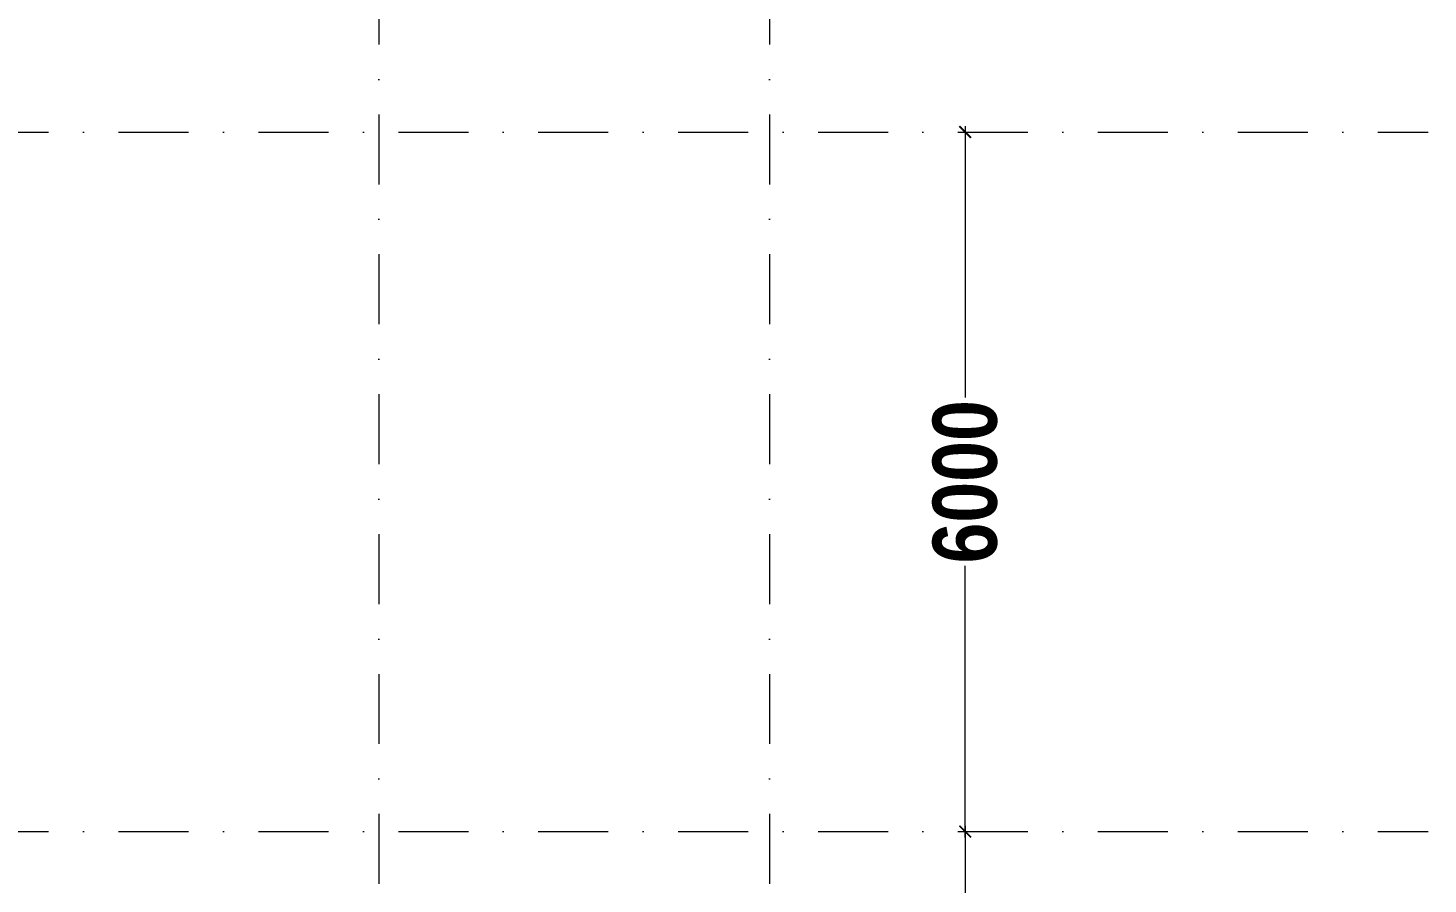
# Model space of a CAD drawing. Header units: millimetres. Extents: x -3092162 to 4513894, y -12317808 to 1849994.
# Drawn here: x -379345 to -367335, y -5820431 to -5813089 of the extents above; entities that cross this region are included whole.
import ezdxf

# ---------------------------------------------------------------- set-up
doc = ezdxf.new("R2010")
doc.units = ezdxf.units.MM
doc.header["$LTSCALE"] = 2
doc.header["$MEASUREMENT"] = 0
doc.linetypes.add('DASHDOT', pattern=[1, 0.5, -0.25, 0, -0.25])
doc.layers.add('D DIM', color=250, linetype='Continuous', lineweight=9)
doc.layers.add('GRID', color=251, linetype='DASHDOT', lineweight=5)
doc.styles.add('COLOUMNN DIM', font='ARIALNB.TTF', dxfattribs={"height": 550})

# ---------------------------------------------------------------- blocks, each defined once
blk = doc.blocks.new('_ArchTick')
at = {"color": 0, "linetype": 'ByBlock', "const_width": 0.15}
blk.add_lwpolyline([(-0.5, -0.5), (0.5, 0.5)], dxfattribs=at)

msp = doc.modelspace()

# ---------------------------------------------------------------- linework, layer by layer
at = {"layer": 'D DIM', "ltscale": 100}
for p, q in [((-371355, -5813981.2), (-371255, -5813981.2)), ((-371305, -5813931.2), (-371305, -5816259.1)), ((-371305, -5820031.2), (-371305, -5817703.3)), ((-371355, -5819981.2), (-371255, -5819981.2)), ((-371355, -5819981.2), (-371255, -5819981.2)), ((-371305, -5819931.2), (-371305, -5820757.6))]:
    msp.add_line(p, q, dxfattribs=at)
at = {"layer": 'GRID', "color": 5, "ltscale": 600}
for p, q in [((-376334.3, -5807829.3), (-376334.3, -5892623.2)), ((-372984.3, -5807829.3), (-372984.3, -5892623.2))]:
    msp.add_line(p, q, dxfattribs=at)
at = {"layer": 'GRID', "color": 6, "ltscale": 600}
for p, q in [((-460174.2, -5813981.2), (-367334.7, -5813981.2)), ((-460174.2, -5819981.2), (-367334.7, -5819981.2))]:
    msp.add_line(p, q, dxfattribs=at)

# ---------------------------------------------------------------- block references
at = {"layer": 'D DIM', "ltscale": 100, "xscale": 100, "yscale": 100, "zscale": 100}
for p, rotation in [((-371305, -5813981.2), 90), ((-371305, -5819981.2), 90), ((-371305, -5819981.2), 270)]:
    msp.add_blockref('_ArchTick', p, dxfattribs=dict(at, rotation=rotation))

# ---------------------------------------------------------------- texts
at = {"layer": 'D DIM', "ltscale": 100, "insert": (-371305, -5816981.2), "char_height": 550, "attachment_point": 5, "rotation": 90, "style": 'COLOUMNN DIM'}
msp.add_mtext('\\A1;6000', dxfattribs=at)

doc.saveas('drawing.dxf')
